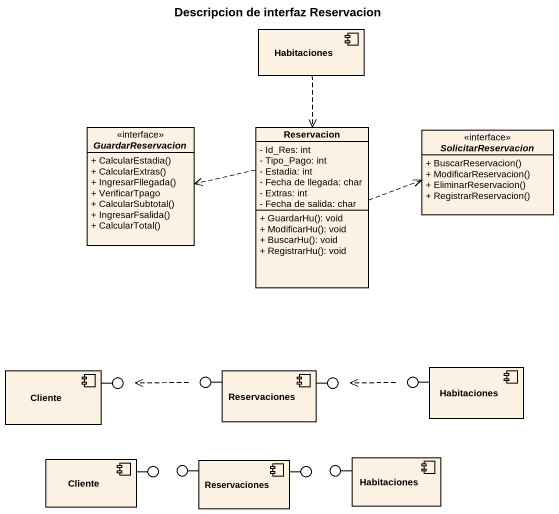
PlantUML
@startuml
title Descripcion de interfaz Reservacion
allowmixing
hide circle
hide empty members
skinparam classAttributeIconSize 0
component Habitaciones
interface GuardarReservacion {
  {field} + CalcularEstadia()
  {field} + CalcularExtras()
  {field} + IngresarFllegada()
  + VerificarTpago
  {field} + CalcularSubtotal()
  {field} + IngresarFsalida()
  {field} + CalcularTotal()
}
class Reservacion {
  - Id_Res: int
  - Tipo_Pago: int
  - Estadia: int
  - Fecha de llegada: char
  - Extras: int
  - Fecha de salida: char
  + GuardarHu(): void
  + ModificarHu(): void
  + BuscarHu(): void
  + RegistrarHu(): void
}
interface SolicitarReservacion {
  {field} + BuscarReservacion()
  {field} + ModificarReservacion()
  {field} + EliminarReservacion()
  {field} + RegistrarReservacion()
}
component Cliente
component Reservaciones
component "Habitaciones" as Habitaciones_2
() " " as lollipop1
() " " as lollipop2
() " " as lollipop3
() " " as lollipop4
component "Cliente" as Cliente_2
() " " as lollipop5
() " " as lollipop6
component "Reservaciones" as Reservaciones_2
() " " as lollipop7
() " " as lollipop8
component "Habitaciones" as Habitaciones_3
Cliente -right- lollipop1
Reservaciones -left- lollipop2
Reservaciones -right- lollipop3
Habitaciones_2 -left- lollipop4
Cliente_2 -right- lollipop5
Reservaciones_2 -left- lollipop6
Reservaciones_2 -right- lollipop7
Habitaciones_3 -left- lollipop8
Habitaciones ..> Reservacion
Reservacion .left.> GuardarReservacion
Reservacion .right.> SolicitarReservacion
lollipop2 .left.> lollipop1
lollipop4 .left.> lollipop3
@enduml
